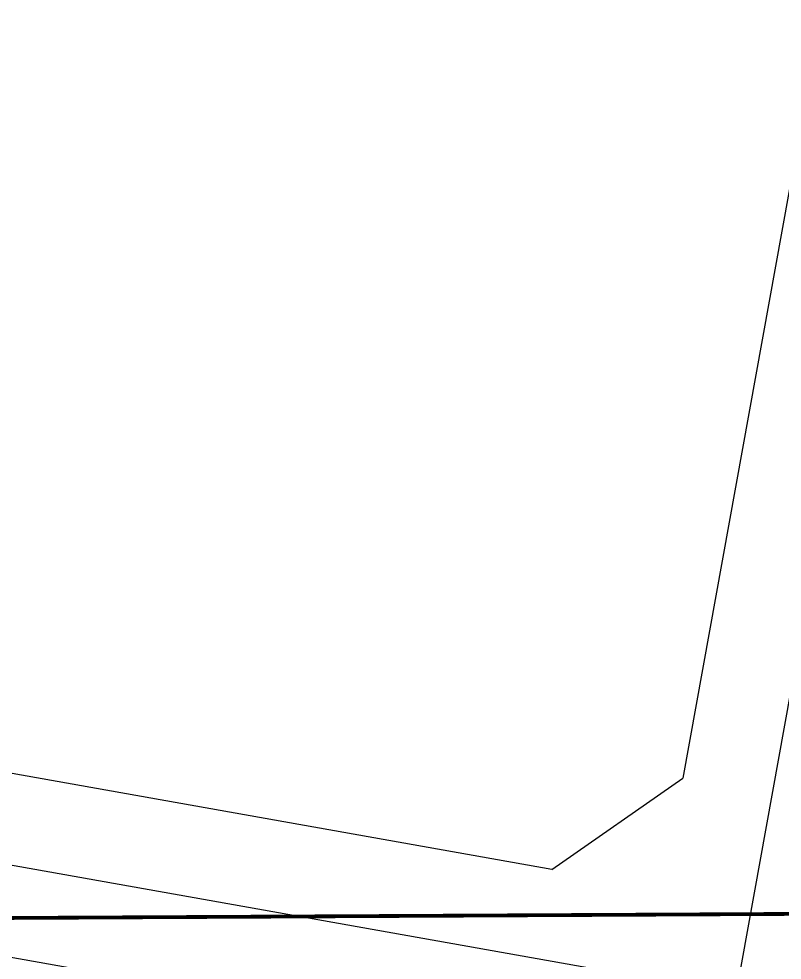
# Model space of a CAD drawing. Extents: x 529262 to 576451, y 2694391 to 2717535.
# Drawn here: x 562765.6 to 562866.8, y 2710079 to 2710203.7 of the extents above; entities that cross this region are included whole.
import ezdxf
from ezdxf.xclip import XClip

# ---------------------------------------------------------------- set-up
doc = ezdxf.new("R2010")
doc.units = 0
doc.header["$XCLIPFRAME"] = 0
for name, color, linetype in [('PP-COM', 7, 'Continuous'), ('RD-中线', 40, 'Continuous'), ('RD-红线', 7, 'Continuous')]:
    doc.layers.add(name, color=color, linetype=linetype)

# ---------------------------------------------------------------- blocks, each defined once
blk = doc.blocks.new('A$C19FD0107')
at = {"layer": 'RD-中线', "color": 8, "linetype": 'Continuous', "flags": 128}
for points in [[(-8094.49, 15920.48), (-8137.34, 15683.84)], [(-8137.34, 15683.84), (-8846.49, 15809.87)]]:
    blk.add_lwpolyline(points, dxfattribs=at)
at = {"layer": 'RD-红线', "color": 8, "linetype": 'Continuous', "flags": 128}
for points in [[(-8112.7, 15887.25), (-8144.35, 15712.46)], [(-8161.74, 15700.37), (-8565.53, 15772.13)], [(-8166.11, 15676.77), (-8569.9, 15748.53)]]:
    blk.add_lwpolyline(points, dxfattribs=at)
at = {"layer": 'RD-红线', "color": 8}
blk.add_lwpolyline([(-8161.74, 15700.37), (-8144.35, 15712.46, 0.413261)], format="xyb", dxfattribs=at)

msp = doc.modelspace()

# ---------------------------------------------------------------- linework, layer by layer
at = {"const_width": 0.5}
msp.add_lwpolyline([(562682.951, 2710084.137), (562682.741, 2709368.13), (563008.028, 2709368.134), (563008.106, 2709441.395), (563253.916, 2709441.417), (563253.894, 2710087.101), (562682.951, 2710084.137)], dxfattribs=at)

# ---------------------------------------------------------------- block references
at = {"layer": 'PP-COM'}
ref = msp.add_blockref('A$C19FD0107', (570997.993, 2694390.603), dxfattribs=at)
XClip(ref).set_block_clipping_path([(-9366.4383134884, 14428.6043910822), (-3328.4480743363, 17452.7484863754)])

doc.saveas('drawing.dxf')
